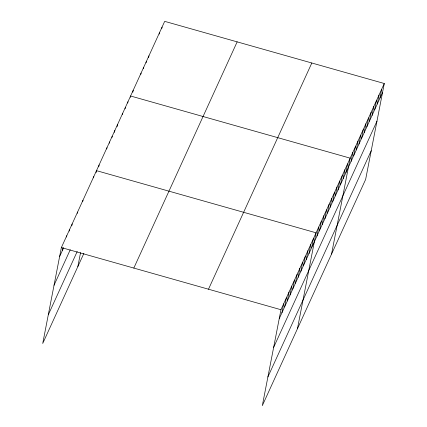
<?xml version="1.0" encoding="UTF-8"?>
<svg xmlns="http://www.w3.org/2000/svg" width="427" height="427" viewBox="0 0 427 427"><rect width="100%" height="100%" fill="white"/><g stroke="black" fill="none" stroke-linecap="round" stroke-linejoin="round"><path stroke-width="0.64" d="M384.284 83.511L280.961 309.724L262.317 405.65L365.64 179.436L384.284 83.511L164.683 21.35L61.36 247.564L42.716 343.489L83.879 253.371M62.315 250.633L62.817 248.066M66.516 237.017L66.767 235.731M69.217 231.098L69.468 229.817M71.795 225.824L72.168 223.897M77.324 213.351L77.575 212.064M82.731 201.517L82.982 200.231M93.54 177.851L93.791 176.57M77.847 266.576L80.57 252.549M96.118 172.577L96.491 170.651L316.092 232.811L297.443 328.737M98.738 166.834L99.112 164.907M106.734 148.964L106.985 147.683M109.355 143.221L109.606 141.94M111.981 137.483L112.226 136.197M114.479 132.381L114.852 130.454M117.099 126.638L117.473 124.711M122.469 114.511L122.72 113.23M125.095 108.768L125.341 107.487M127.716 103.024L127.967 101.743M130.336 97.287L130.587 96L350.188 158.161L331.544 254.086M132.834 92.184L133.213 90.257M140.83 74.314L141.081 73.033M143.451 68.571L143.702 67.29M146.077 62.828L146.328 61.547M148.575 57.73L148.948 55.804M159.191 34.117L159.442 32.836M161.812 28.374L162.063 27.093M281.916 312.794L283.661 303.81M284.617 306.88L286.368 297.891M287.323 300.96L289.068 291.977M290.024 295.046L291.769 286.058M292.725 289.127L294.47 280.144M295.431 283.213L297.176 274.225M298.131 277.294L299.877 268.311M300.832 271.38L302.578 262.392M303.533 265.461L305.284 256.478M306.239 259.547L307.984 250.558M308.94 253.633L310.685 244.644M311.641 247.713L313.386 238.73M316.967 236.056L318.713 227.068M319.588 230.313L321.339 221.325M322.214 224.57L323.96 215.587M324.835 218.827L326.58 209.844M327.456 213.084L329.206 204.101M330.082 207.346L331.827 198.358M332.702 201.603L334.453 192.614M335.328 195.86L337.074 186.871M337.949 190.116L339.695 181.128M340.57 184.373L342.321 175.39M343.196 178.63L344.941 169.647M345.817 172.887L347.567 163.904M351.063 161.406L352.809 152.418M353.684 155.663L355.435 146.674M356.31 149.92L358.056 140.931M358.931 144.177L360.676 135.194M361.557 138.433L363.302 129.45M364.178 132.69L365.923 123.707M366.798 126.952L368.549 117.964M369.424 121.209L371.17 112.221M372.045 115.466L373.79 106.478M374.671 109.723L376.417 100.735M377.292 103.98L379.037 94.997M379.913 98.237L381.663 89.254M59.615 256.552L63.671 247.676M54.037 285.241L70.252 249.742M48.294 314.8L77.207 251.492M133.827 268.076L237.15 41.862M208.493 289.212L311.817 62.999M279.215 318.713L382.539 92.494M273.638 347.402L376.961 121.188M267.889 376.961L371.212 150.747M61.36 247.564L280.961 309.724"/></g></svg>
